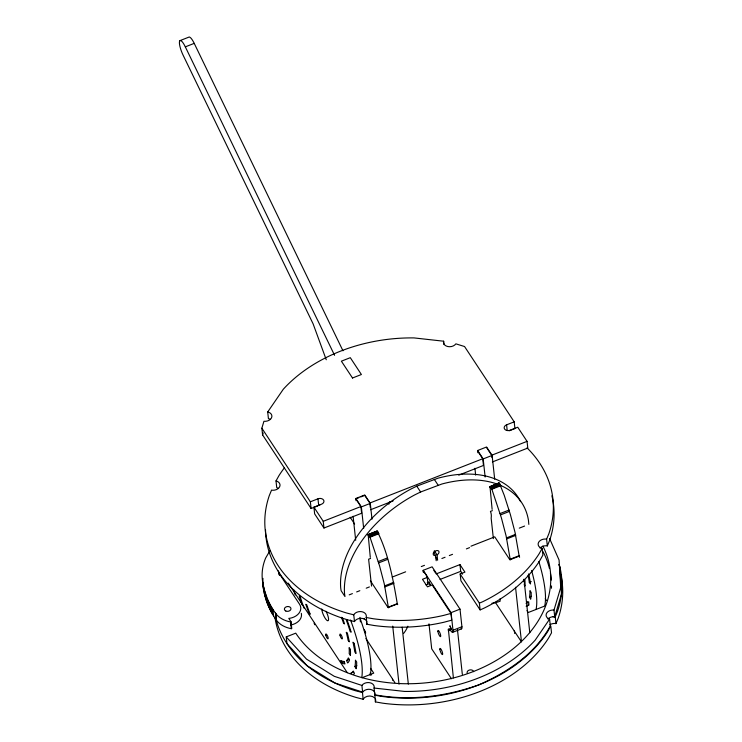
<?xml version="1.0" encoding="UTF-8"?>
<svg xmlns="http://www.w3.org/2000/svg" width="742" height="742" viewBox="0 0 742 742"><rect width="100%" height="100%" fill="white"/><g stroke="black" fill="none" stroke-linecap="round" stroke-linejoin="round"><path stroke-width="1.11" d="M453.39 677.891L448.344 629.077L449.142 628.864L450.821 630.839A6.576 1.577 68.6 0 0 452.982 630.246L461.923 626.74L460.012 609.145L432.113 566.823L423.172 570.329L423.422 572.574M370.295 557.335L368.153 534.49L370.11 537.468L379.57 565.877L384.273 583.889L388.344 607.179L397.276 603.673C393.167 579.242 388.27 553.068 377.094 530.984L367.986 534.62M492.122 509.355L489.98 486.511L491.937 489.488L501.397 517.897L506.1 535.909L510.171 559.208A23.531 5.648 68.6 0 1 510.264 559.82M317.752 505.896L311.093 508.502L262.594 434.923L261.861 428.217L263.929 421.289A6.576 4.786 -6.2 0 0 271.507 417.857A6.576 4.786 -6.2 0 0 268.372 412.116L267.704 411.977L268.428 418.683L269.105 418.822A6.576 4.786 -6.2 0 1 270.505 419.471M262.594 434.923L263.187 432.938M423.07 571.099A23.503 17.103 -6.2 0 1 427.244 577.434L422.486 579.298L427.466 586.839L432.215 584.974L450.969 613.421L451.702 620.164L444.152 622.195A144.681 105.299 -6.2 0 1 374.042 625.497L366.743 624.217L366.307 616.463A6.576 4.786 -6.2 0 0 362.022 611.751A6.576 4.786 -6.2 0 0 354.407 613.903L353.767 614.83L354.49 621.583L347.46 619.774A144.681 105.299 -6.2 0 1 265.534 529.909M366.743 624.217L367.04 623.206M553.031 616.778L554.719 616.797L553.996 610.072L560.729 587.469L559.069 560.015L549.544 538.423M554.719 616.797L561.453 594.194L559.802 566.74L558.893 564.69M540.037 548.106A6.576 4.786 -6.2 0 1 545.982 545.769L547.336 545.917L546.604 539.174L548.857 533.721A144.681 105.299 -6.2 0 0 527.052 447.871M547.336 545.917L549.59 540.464A144.681 105.299 -6.2 0 0 551.89 495.804M549.831 624.801A6.576 4.786 -6.2 0 1 554.617 623.456L555.971 623.605L555.239 616.862L557.492 611.408A144.681 105.299 -6.2 0 0 559.218 564.504M555.971 623.605L558.225 618.151A144.681 105.299 -6.2 0 0 560.794 574.614M275.032 617.891A144.681 105.299 -6.2 0 0 356.095 697.452L363.126 699.261L362.458 692.36M363.126 699.261L363.19 699.103A6.576 4.786 -6.2 0 1 374.506 697.768M374.627 695.152L381.945 696.432A144.681 105.299 -6.2 0 0 547.828 631.349L550.787 626.053L551.519 632.796L548.561 638.092A144.681 105.299 -6.2 0 1 382.677 703.175L375.359 701.895L374.877 694.549M375.359 701.895L375.61 701.292A6.576 4.786 -6.2 0 0 375.304 698.834M277.972 488.078L276.738 487.67L276.005 480.927L278.964 475.622A144.681 105.299 -6.2 0 1 284.39 467.85M542.152 548.366L539.193 553.671A144.681 105.299 -6.2 0 1 482.625 601.753L479.388 603.163L480.12 609.905L483.357 608.496A144.681 105.299 -6.2 0 0 539.926 560.414L542.884 555.109L542.152 548.366L540.918 547.958A6.576 4.786 -6.2 0 1 538.516 542.513A6.576 4.786 -6.2 0 1 545.249 539.026L546.604 539.174M269.875 550.805L265.664 558.003A77.817 56.633 -6.2 0 0 262.408 580.105C264.031 592.144 268.567 603.812 275.792 613.597A25.692 18.698 -6.2 0 0 290.558 621.954L291.031 621.768L288.786 618.364L289.955 618.262A13.152 9.572 -6.2 0 0 299.564 604.266L279.817 574.419L278.231 570.83M267.704 411.977L283.314 389.216A144.681 105.299 -6.2 0 1 414.055 337.916L443.642 341.209A6.576 4.786 -6.2 0 0 447.806 346.542A6.576 4.786 -6.2 0 0 455.866 343.843L464.557 346.533L514.197 421.846L514.929 428.551L509.216 430.796M354.49 621.583L355.14 620.646A6.576 4.786 -6.2 0 1 361.929 618.364A6.576 4.786 -6.2 0 1 366.965 621.963M553.996 610.072L552.298 610.054A6.52 4.749 -6.2 0 0 546.242 614.088A6.52 4.749 -6.2 0 0 549.59 619.171L535.205 640.133A144.681 105.299 -6.2 0 1 404.464 691.423L374.061 688.047A6.539 4.758 -6.2 0 0 369.915 682.733A6.539 4.758 -6.2 0 0 361.901 685.432L334.271 676.314L306.492 659.109L286.245 636.896L295.752 633.167A134.163 97.638 -6.2 0 0 468.007 673.523A134.163 97.638 -6.2 0 0 542.856 546.029M510.171 559.208L519.103 555.702L515.041 532.404L510.329 514.392L504.263 495.378L499.477 483.367L498.921 483.005L489.729 486.975M520.578 501.638A104.084 66.863 -33.4 0 0 438.058 478.173L416.763 486.158L410.892 489.052A104.066 66.854 -33.4 0 0 340.699 587.887L341.116 590.697L344.965 596.531L344.548 593.711A104.066 66.854 -33.4 0 1 414.741 494.886L420.612 491.992L441.917 483.997A104.084 66.863 -33.4 0 1 497.057 484.034M346.57 660.556A51.3 13.857 66.5 0 0 348.323 657.876L349.51 660.12A53.925 14.571 66.5 0 1 347.664 662.94L346.57 660.556L349.482 659.295M341.496 662.903A53.925 14.571 66.5 0 0 344.965 663.877L344 661.456A51.3 13.857 66.5 0 1 340.699 660.528L341.496 662.903L344.409 661.641M528.081 575.263A64.452 17.418 66.5 0 1 529.324 582.414L531.263 581.57M354.945 666.613A64.452 17.418 66.5 0 0 355.446 660.157L356.679 662.031A67.077 18.123 66.5 0 1 356.16 668.765L354.945 666.613L356.883 665.769M351.532 672.892L353.47 672.048M529.473 597.106A64.452 17.418 66.5 0 0 529.983 590.641L531.216 592.524A67.077 18.123 66.5 0 1 530.688 599.248L529.473 597.106L531.411 596.262M526.069 603.385L528.972 602.124M527.098 605.806L529.046 604.962M179.991 40.615L188.885 37.128A11.167 2.68 68.6 0 1 189.618 37.1L190.592 37.777A11.167 2.68 68.6 0 1 194.219 43.37L342.962 350.78M326.257 359.749L313.124 323.883L183.051 55.066A11.167 2.68 68.6 0 1 180.733 40.587L181.707 41.264A11.167 2.68 68.6 0 1 185.324 46.857L194.219 43.37M352.478 378.012L361.391 374.515L350.298 357.681L341.385 361.178L352.506 378.003M311.093 508.502L310.369 501.796L317.975 498.809A4.211 3.061 -6.2 0 1 323.558 500.015A4.211 3.061 -6.2 0 1 321.527 504.198L313.922 507.185L314.645 513.891L323.966 528.026L361.623 513.251L360.9 506.545L355.845 498.884L358.822 497.715M492.41 461.941L527.785 448.066L527.061 441.36L517.749 427.234L510.144 430.221A4.211 3.061 -6.2 0 1 504.56 429.015A4.211 3.061 -6.2 0 1 506.591 424.832L514.197 421.846M477.876 452.741L477.625 450.505L486.567 446.999L492.113 455.421L494.682 479.165M356.049 500.72L355.798 498.485L364.739 494.979L370.286 503.391L372.002 519.224M360.816 496.936L364.786 495.378L369.831 503.039L370.323 507.509M323.966 528.026L323.243 521.32L360.9 506.545M369.831 503.039L482.745 458.742L477.69 451.08M491.927 457.471L491.677 455.236L527.061 441.36M485.138 477.023L483.181 458.927L492.113 455.421M363.673 528.387L361.354 506.897L370.286 503.391M370.564 509.745L393.149 500.887M458.742 475.158L483.469 465.447L482.745 458.742M489.813 486.641L498.921 483.005M489.757 486.863L499.162 483.088M367.949 534.75L377.335 531.059M367.902 534.945L376.871 531.328M490.536 486.873L499.477 483.367M368.709 534.852L377.65 531.346M490.889 487.346L499.83 483.84M369.062 535.316L378.003 531.81M491.26 487.967L500.191 484.461M369.433 535.937L378.364 532.431M491.612 488.7L500.553 485.194M369.785 536.67L378.726 533.164M491.844 489.238L500.776 485.732M370.017 537.208L378.949 533.702M370.601 558.42L368.616 559.199L371.538 586.097M492.41 510.626L490.425 511.405A23.503 15.1 -33.4 0 1 491.158 518.148L493.374 538.618M500.071 513.566L509.012 510.06L509.42 511.414L500.488 514.92M378.244 561.546L387.185 558.04L387.593 559.385L378.661 562.89M392.212 577.081L405.651 571.813M470.975 546.186L494.747 536.856L509.865 559.802L518.806 556.296M349.213 594.861L352.404 593.609M356.652 591.94L359.842 590.688M366.223 588.183L369.414 586.931M421.289 566.582L424.48 565.33M441.889 558.503L445.079 557.251M449.337 555.572L452.537 554.32M466.375 548.894L469.575 547.633M519.279 528.137L524.585 526.05M506.517 537.885L515.458 534.379L515.671 535.399L506.73 538.905M384.69 585.855L393.631 582.349L393.844 583.37L384.903 586.876M262.993 578.408A77.817 56.633 -6.2 0 0 263.132 586.857C264.764 598.887 269.3 610.555 276.525 620.34A25.692 18.698 -6.2 0 0 291.291 628.697L291.764 628.511L291.031 621.768M436.185 573.918L459.957 564.597L464.928 572.147L460.17 574.011L460.903 580.754L480.12 609.905M426.075 584.919L427.976 584.177L427.244 577.434M440.015 579.446L460.689 571.34L459.957 564.597M396.998 604.081L388.066 607.587L370.341 580.708M452.982 630.246L451.071 612.651L460.012 609.145M448.214 629.791L450.199 629.012M448.27 630.848L451.247 629.68M452.592 632.342L461.533 628.836M361.985 677.752L373.745 673.133L370.573 668.329M544.294 606.223L528.258 612.512L526.996 610.592M435.424 556.843L437.622 560.173L437.057 554.886A3.246 2.087 -33.4 0 0 438.04 550.657A3.246 2.087 -33.4 0 0 433.217 553.532L433.319 554.691A3.246 2.087 -33.4 0 0 435.545 555.47L436.194 560.729M450.969 613.421L443.419 615.452A144.681 105.299 -6.2 0 1 373.309 618.754L366.01 617.474M555.239 616.862L553.884 616.713A6.576 4.786 -6.2 0 0 547.939 619.041M362.495 692.369A6.539 4.758 -6.2 0 1 370.499 689.429A6.539 4.758 -6.2 0 1 374.784 694.772C409.658 701.264 445.469 696.599 478.738 684.903C507.435 672.271 534.973 654.073 550.314 625.896L549.59 619.171M353.767 614.83L346.727 613.031A144.681 105.299 -6.2 0 1 269.3 495.563L271.553 490.11L272.908 490.267A6.576 4.786 -6.2 0 0 279.641 486.78A6.576 4.786 -6.2 0 0 277.239 481.335L276.005 480.927M362.393 692.518L355.362 690.709A144.681 105.299 -6.2 0 1 275.913 619.032M529.324 582.414L530.53 583.954A67.077 18.123 66.5 0 0 528.666 573.872M363.654 618.503L364.099 618.884L364.201 618.383M434.274 479.332L438.123 485.166M416.763 486.158L420.612 491.992M434.311 550.722L437.057 554.886M433.421 552.113L435.628 555.443M486.631 447.574L491.677 455.236M477.625 450.505L483.181 458.927M545.268 598.646L546.539 600.566M495.294 602.263L521.478 641.913M460.689 571.34L462.554 574.169M460.17 574.011L479.388 603.163M433.801 570.31L435.582 573.019M423.172 570.329L451.071 612.651M355.798 498.485L361.354 506.897M350.159 517.267L354.611 524.01M451.424 678.735L431.705 648.814L428.987 623.864M261.861 428.217L310.369 501.796M313.922 507.185L323.243 521.32M365.917 638.565L392.416 678.772M394.846 682.594L392.444 678.949A23.521 5.648 68.6 0 1 392.685 680.247M370.035 673.152L371.306 675.072M288.258 583.129L347.284 672.679M524.13 584.677L524.946 586.032A53.925 14.571 66.5 0 0 524.882 579.854M185.324 46.857L334.577 355.316M523.982 579.187L529.797 632.713M506.591 424.832L507.194 430.425M515.542 587.256L521.357 640.773M499.923 598.887L500.173 601.159A26.304 16.899 -33.4 0 1 491.927 603.265M474.926 468.276L475.65 475.13M443.642 341.209L444.004 344.566M457.462 629.643L462.331 674.385M402.155 627.166L408.341 684.105M392.722 626.118L399.029 684.189M374.061 688.047L374.784 694.772M353.099 516.256L355.696 540.306M359.916 617.353L360.417 621.907M361.901 685.432L362.625 692.156L335.004 683.039L307.225 665.834L286.978 643.629L286.245 636.896M317.975 498.809L318.708 505.525A4.211 3.061 -6.2 0 1 319.746 505.228M290.558 621.954L291.291 628.697M279.205 573.241L279.446 575.495M278.667 572.045L278.918 574.299M275.792 613.597L276.525 620.34M275.607 613.319L276.339 620.062M275.467 613.161L276.2 619.904M272.898 609.405L273.631 616.148M271.628 607.281L272.36 614.024M270.44 605.12L271.173 611.862M269.327 602.949L270.06 609.692M268.289 600.742L269.021 607.485M267.333 598.525L268.066 605.268M266.443 596.28L267.176 603.023M265.636 594.017L266.369 600.76M264.903 591.736L265.636 598.479M264.254 589.436L264.987 596.178M263.688 587.126L264.421 593.869M263.187 584.798L263.92 591.541M262.779 582.461L263.512 589.204M528.833 524.39L528.443 520.263A104.084 66.863 -33.4 0 0 499.987 485.175M461.923 626.74A6.576 1.577 68.6 0 1 461.051 628.734M551.51 585.911A134.163 97.638 -6.2 0 1 551.454 588.248M543.061 551.723A134.163 97.638 -6.2 0 1 549.47 568.604M550.416 573.139A134.163 97.638 -6.2 0 1 551.297 580.068M407.859 626.211A26.304 16.899 -33.4 0 1 403.537 633.52M427.299 582.461A23.503 17.103 -6.2 0 1 427.55 583.027M427.782 583.592A23.503 17.103 -6.2 0 1 427.976 584.177M360.26 618.884A78.921 21.323 66.5 0 1 370.23 675.22M295.27 594.982A78.921 21.323 66.5 0 1 293.739 589.862M350.549 620.015A78.921 21.323 66.5 0 1 361.818 677.325M325.961 611.25A7.262 1.966 66.5 0 1 328.548 619.895A7.262 1.966 66.5 0 1 324.968 617.947A7.262 1.966 66.5 0 1 321.759 608.969M314.793 624.773A51.3 13.857 66.5 0 1 314.089 623.252M341.413 617.27A51.3 13.857 66.5 0 1 343.602 623.41L344.548 623.892A53.925 14.571 66.5 0 0 342.248 617.437M304.034 608.162A64.452 17.418 66.5 0 1 300.213 596.726L299.193 596.021A67.077 18.123 66.5 0 0 302.096 604.906M350.558 673.319A64.452 17.418 66.5 0 0 353.294 671.065L354.444 673.384A67.077 18.123 66.5 0 1 353.832 674.19M538.859 561.62A78.921 21.323 66.5 0 1 544.758 605.713M531.606 570.496A78.921 21.323 66.5 0 1 536.03 609.516M523.759 579.734A51.3 13.857 66.5 0 1 523.806 581.246M526.588 602.958A64.452 17.418 66.5 0 0 527.822 601.549L528.972 603.877A67.077 18.123 66.5 0 1 526.134 606.223M301.326 613.346A13.152 9.572 -6.2 0 1 290.688 625.014M388.307 607.142A23.531 5.648 68.6 0 1 388.437 607.791M397.536 603.979A23.512 5.871 68.1 0 1 397.656 604.647M519.363 555.999A23.512 5.871 68.1 0 1 519.595 557.316M514.271 630.969A23.521 5.648 68.6 0 1 514.392 631.627M514.614 632.898A23.521 5.648 68.6 0 1 514.707 633.51M388.91 504.217A3.311 2.412 -6.2 0 1 389.652 501.824M467.423 673.458A3.311 2.412 -6.2 0 1 469.426 670.026A3.311 2.412 -6.2 0 1 473.674 671.696M364.387 630.041L365.63 633.009L364.387 630.041M428.987 581.96L430.258 585.039L428.987 581.96M449.958 625.914L451.229 628.993L449.958 625.914M310.119 614.014L309.349 614.014A53.925 14.571 66.5 0 1 305.797 604.303L306.743 604.776A51.3 13.857 66.5 0 0 310.119 614.014M347.163 620.275L346.301 620.024A64.452 17.418 66.5 0 1 350.131 631.461L351.142 632.175A67.077 18.123 66.5 0 0 347.163 620.275M347.358 633.223L346.273 632.295A51.3 13.857 66.5 0 1 348.137 640.476L349.315 641.821A53.925 14.571 66.5 0 0 347.358 633.223M354.129 643.379L352.997 642.229A64.452 17.418 66.5 0 1 354.787 651.921L356.002 653.461A67.077 18.123 66.5 0 0 354.129 643.379M350.354 649.361L349.12 647.636A51.3 13.857 66.5 0 1 349.185 653.517L350.419 655.538A53.925 14.571 66.5 0 0 350.354 649.361M439.848 649.194A3.311 0.798 68.6 0 0 442.084 654.435A3.311 0.798 68.6 0 0 441.842 650.799A3.311 0.798 68.6 0 0 439.848 649.194M437.891 631.256A3.311 0.798 68.6 0 0 440.136 636.497A3.311 0.798 68.6 0 0 439.895 632.861A3.311 0.798 68.6 0 0 437.891 631.256M325.803 635.18A2.634 0.714 66.5 0 0 327.927 638.806A2.634 0.714 66.5 0 0 327.129 635.152A2.634 0.714 66.5 0 0 325.803 635.18M339.994 635.254A2.634 0.714 66.5 0 0 342.108 638.89A2.634 0.714 66.5 0 0 341.311 635.226A2.634 0.714 66.5 0 0 339.994 635.254M285.791 611.009A3.311 2.412 -6.2 0 0 290.966 608.969A3.311 2.412 -6.2 0 0 286.273 606.817A3.311 2.412 -6.2 0 0 285.791 611.009"/></g></svg>
